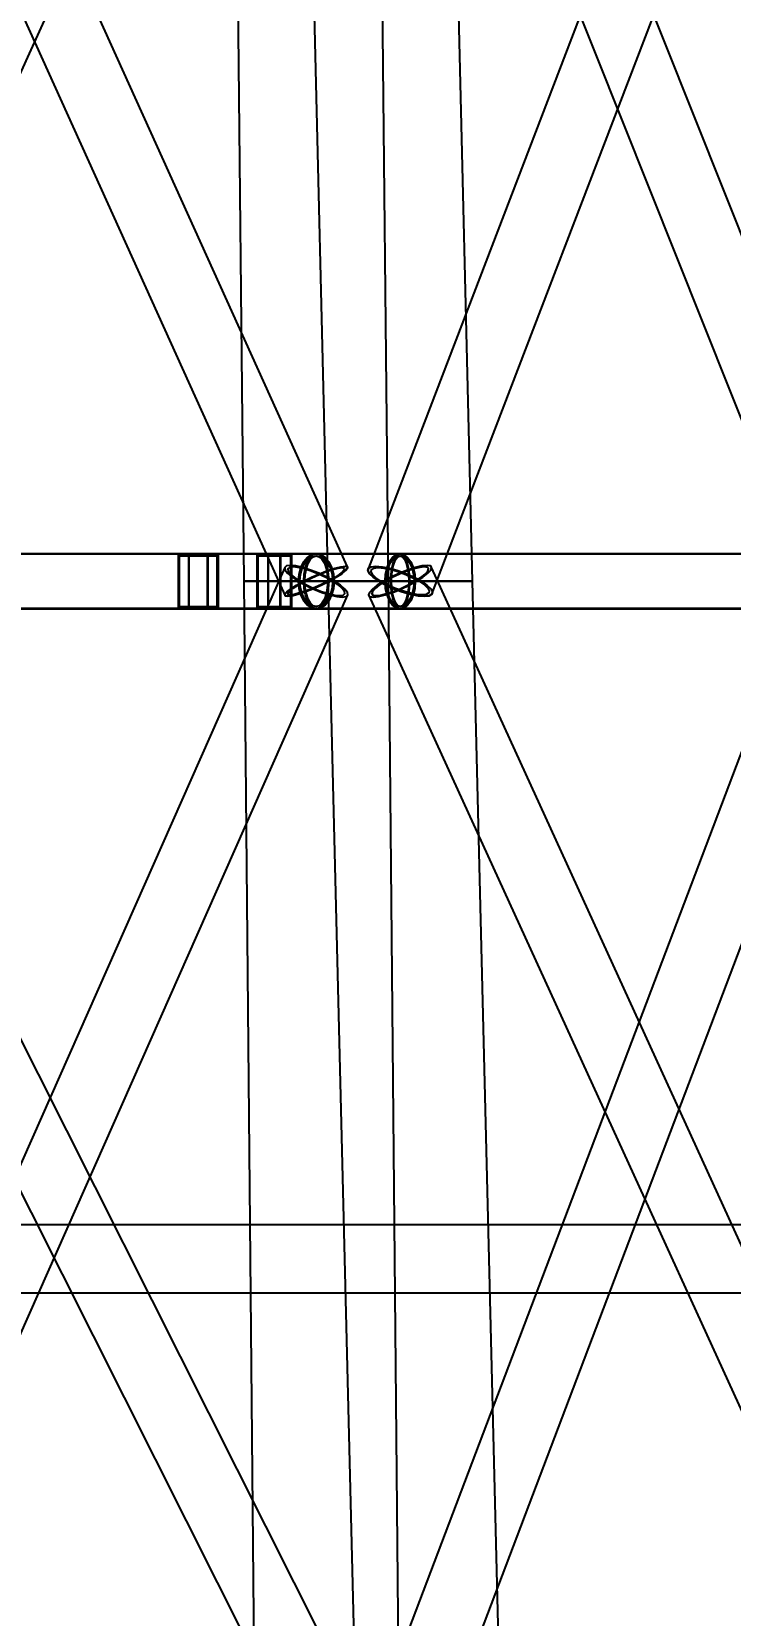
# Model space of a CAD drawing. Header units: millimetres. Extents: x -123812 to 252100, y -3000 to 639000.
# Drawn here: x 7146 to 12295, y 222369 to 234055 of the extents above; entities that cross this region are included whole.
import ezdxf

# ---------------------------------------------------------------- set-up
doc = ezdxf.new("R2010")
doc.units = ezdxf.units.MM
doc.layers.add('D-STR-DIM', color=7, linetype='Continuous', lineweight=13)
doc.layers.add('D-STR-STRC', color=7, linetype='Continuous', lineweight=25)
doc.styles.add('OpenSansCondensed-Light', font='OpenSansCondensed-Light.ttf')
doc.styles.add('TOWER_UNICODE', font='Arial Unicode.ttf')
doc.dimstyles.new('EZDXF', dxfattribs={"dimtxt": 0.25, "dimasz": 0.175, "dimexe": 0.375, "dimexo": 0.125, "dimgap": 0.1, "dimtad": 1, "dimlfac": 100, "dimzin": 12, "dimdsep": 46, "dimtxsty": 'OpenSansCondensed-Light', "dimblk": 'ARCHTICK', "dimcen": 2.5, "dimazin": 3, "dimtfac": 0.5, "dimtmove": 2, "dimatfit": 3})

# ---------------------------------------------------------------- blocks, each defined once
blk = doc.blocks.new('_ARCHTICK')
at = {"color": 0, "linetype": 'BYBLOCK', "const_width": 0.15}
blk.add_lwpolyline([(-0.5, -0.5), (0.5, 0.5)], dxfattribs=at)

msp = doc.modelspace()

# ---------------------------------------------------------------- linework, layer by layer
at = {"layer": 'D-STR-STRC'}
for points in [[(4493.2, 239892.6), (9013.8, 229892.6), (9031, 229888.8), (9062.7, 229892.6), (9106.6, 229903.7), (9159.9, 229921.4), (9218.8, 229944.4), (9279.3, 229971.2), (9337.4, 230000), (9389.1, 230028.8), (9430.8, 230055.6), (9459.7, 230078.6), (9473.9, 230096.3), (9472.3, 230107.4), (4951.6, 240107.4)], [(9392.7, 240108.9), (4854.9, 230108.9), (4851.2, 230097.6), (4863.3, 230079.7), (4890.4, 230056.4), (4930.5, 230029.2), (4981, 230000), (5038.5, 229970.8), (5098.9, 229943.6), (5158.3, 229920.3), (5212.5, 229902.4), (5257.9, 229891.1), (5291.3, 229887.3), (5310.5, 229891.1), (9848.3, 239891.1)], [(8905.3, 239902.4), (12890.7, 229902.4), (12908.7, 229891.1), (12941.5, 229887.3), (12986.7, 229891.1), (13041.4, 229902.4), (13101.7, 229920.3), (13163.6, 229943.6), (13222.9, 229970.8), (13275.4, 230000), (13317.7, 230029.2), (13346.8, 230056.4), (13360.8, 230079.7), (13358.7, 230097.6), (9373.4, 240097.6)], [(13454.1, 240096.3), (9627.2, 230096.3), (9623.2, 230078.6), (9635.4, 230055.6), (9663, 230028.8), (9704.1, 230000), (9755.9, 229971.2), (9814.9, 229944.4), (9877, 229921.4), (9938.1, 229903.7), (9993.9, 229892.6), (10040.6, 229888.8), (10075.2, 229892.6), (10095.1, 229903.7), (13922, 239903.7)], [(5051.6, 219898.6), (9475.9, 229898.6), (9472.9, 229917.2), (9454.2, 229941.5), (9421.2, 229969.7), (9376, 230000), (9321.8, 230030.3), (9262.1, 230058.5), (9201.2, 230082.8), (9143.2, 230101.4), (9091.9, 230113.1), (9051, 230117), (9023.1, 230113.1), (9010.2, 230101.4), (4585.9, 220101.4)], [(4773.7, 229796.8), (9243.1, 229796.8), (9266.8, 229803.7), (9288.9, 229824), (9307.9, 229856.3), (9322.4, 229898.4), (9331.6, 229947.4), (9334.7, 230000), (9331.6, 230052.6), (9322.4, 230101.6), (9307.9, 230143.7), (9288.9, 230176), (9266.8, 230196.3), (9243.1, 230203.2), (4773.7, 230203.2)], [(4855.6, 229886.2), (9880.5, 219886.2), (9891.6, 219882.2), (9917.5, 219886.2), (9956.3, 219898), (10005.4, 219916.7), (10061.5, 219941.1), (10120.7, 219969.5), (10179, 220000), (10232.5, 220030.5), (10277.4, 220058.9), (10310.8, 220083.3), (10330.3, 220102), (10334.6, 220113.8), (5309.8, 230113.8)], [(5082.7, 229796.8), (9861.1, 229796.8), (9879, 229803.7), (9895.6, 229824), (9909.9, 229856.3), (9920.8, 229898.4), (9927.7, 229947.4), (9930.1, 230000), (9927.7, 230052.6), (9920.8, 230101.6), (9909.9, 230143.7), (9895.6, 230176), (9879, 230196.3), (9861.1, 230203.2), (5082.7, 230203.2)], [(9574.5, 219916.7), (13363.8, 229916.7), (13357.9, 229941.1), (13336.2, 229969.5), (13300, 230000), (13251.9, 230030.5), (13195.1, 230058.9), (13133.5, 230083.3), (13071.3, 230102), (13012.8, 230113.8), (12961.9, 230117.8), (12922, 230113.8), (12896, 230102), (12885.6, 230083.3), (9096.3, 220083.3)], [(13124.7, 230203.2), (9243.1, 230203.2), (9209.1, 230196.3), (9177.5, 230176), (9150.4, 230143.7), (9129.5, 230101.6), (9116.5, 230052.6), (9112, 230000), (9116.5, 229947.4), (9129.5, 229898.4), (9150.4, 229856.3), (9177.5, 229824), (9209.1, 229803.7), (9243.1, 229796.8), (13124.7, 229796.8)], [(14658.8, 220101.4), (10093.3, 230101.4), (10083.9, 230113.1), (10059.4, 230117), (10021.3, 230113.1), (9972.3, 230101.4), (9915.8, 230082.8), (9855.5, 230058.5), (9795.6, 230030.3), (9740.2, 230000), (9693, 229969.7), (9657.3, 229941.5), (9635.4, 229917.2), (9629, 229898.6), (14194.5, 219898.6)], [(14051.8, 230203.2), (9861.1, 230203.2), (9832.3, 230196.3), (9805.5, 230176), (9782.5, 230143.7), (9764.8, 230101.6), (9753.7, 230052.6), (9749.9, 230000), (9753.7, 229947.4), (9764.8, 229898.4), (9782.5, 229856.3), (9805.5, 229824), (9832.3, 229803.7), (9861.1, 229796.8), (14051.8, 229796.8)]]:
    msp.add_lwpolyline(points, dxfattribs=at)
for points in [[(8607.2, 240000), (8710, 230000), (9776.1, 230000), (9671.5, 240000)], [(9088.4, 240000), (9328, 230000), (10394.2, 230000), (10152.7, 240000)], [(-70.6, 229800), (8444.2, 229800), (8444.2, 230200), (-70.6, 230200)], [(-44.8, 229800), (8978.4, 229800), (8978.4, 230200), (-44.8, 230200)], [(8227.2, 229800), (14764.9, 229800), (14764.9, 230200), (8227.2, 230200)], [(8227.2, 230200), (8520, 230200), (8520, 229800), (8227.2, 229800)], [(8236, 230188), (8511.2, 230188), (8511.2, 229812), (8236, 229812)], [(8303.1, 230200), (8444.2, 230200), (8444.2, 229800), (8303.1, 229800)], [(8307.3, 230188), (8440, 230188), (8440, 229812), (8307.3, 229812)], [(8806.8, 229800), (15981.5, 229800), (15981.5, 230200), (8806.8, 230200)], [(8806.8, 230200), (9060.4, 230200), (9060.4, 229800), (8806.8, 229800)], [(8814.4, 230188), (9052.7, 230188), (9052.7, 229812), (8814.4, 229812)], [(8888.8, 230200), (8978.4, 230200), (8978.4, 229800), (8888.8, 229800)], [(8891.5, 230188), (8975.7, 230188), (8975.7, 229812), (8891.5, 229812)], [(9110.1, 230000), (9164.4, 229969.7), (9224, 229941.5), (9284.9, 229917.2), (9342.9, 229898.6), (9394.2, 229886.9), (9435.1, 229883), (9463, 229886.9), (9475.9, 229898.6), (9472.9, 229917.2), (9454.2, 229941.5), (9421.2, 229969.7), (9376, 230000), (9321.8, 230030.3), (9262.1, 230058.5), (9201.2, 230082.8), (9143.2, 230101.4), (9091.9, 230113.1), (9051, 230117), (9023.1, 230113.1), (9010.2, 230101.4), (9013.2, 230082.8), (9031.9, 230058.5), (9064.9, 230030.3)], [(9337.4, 230000), (9279.3, 229971.2), (9218.8, 229944.4), (9159.9, 229921.4), (9106.6, 229903.7), (9062.7, 229892.6), (9031, 229888.8), (9013.8, 229892.6), (9012.3, 229903.7), (9026.4, 229921.4), (9055.3, 229944.4), (9097, 229971.2), (9148.7, 230000), (9206.8, 230028.8), (9267.4, 230055.6), (9326.3, 230078.6), (9379.5, 230096.3), (9423.4, 230107.4), (9455.1, 230111.2), (9472.3, 230107.4), (9473.9, 230096.3), (9459.7, 230078.6), (9430.8, 230055.6), (9389.1, 230028.8)], [(9123.2, 230000), (9172.1, 229972.7), (9225.9, 229947.2), (9280.8, 229925.4), (9333.1, 229908.6), (9379.3, 229898.1), (9416.2, 229894.5), (9441.4, 229898.1), (9453, 229908.6), (9450.3, 229925.4), (9433.4, 229947.2), (9403.6, 229972.7), (9362.9, 230000), (9314, 230027.3), (9260.3, 230052.8), (9205.4, 230074.6), (9153, 230091.4), (9106.8, 230101.9), (9069.9, 230105.5), (9044.8, 230101.9), (9033.2, 230091.4), (9035.9, 230074.6), (9052.7, 230052.8), (9082.5, 230027.3)], [(9328.1, 230000), (9275.8, 229974.1), (9221.2, 229949.9), (9168, 229929.1), (9120.1, 229913.2), (9080.4, 229903.2), (9051.9, 229899.7), (9036.4, 229903.2), (9035, 229913.2), (9047.7, 229929.1), (9073.8, 229949.9), (9111.4, 229974.1), (9158, 230000), (9210.4, 230025.9), (9265, 230050.1), (9318.1, 230070.9), (9366.1, 230086.8), (9405.7, 230096.8), (9434.2, 230100.3), (9449.7, 230096.8), (9451.1, 230086.8), (9438.4, 230070.9), (9412.3, 230050.1), (9374.7, 230025.9)], [(9374.1, 230000), (9369.7, 229947.4), (9356.6, 229898.4), (9335.7, 229856.3), (9308.6, 229824), (9277, 229803.7), (9243.1, 229796.8), (9209.1, 229803.7), (9177.5, 229824), (9150.4, 229856.3), (9129.5, 229898.4), (9116.5, 229947.4), (9112, 230000), (9116.5, 230052.6), (9129.5, 230101.6), (9150.4, 230143.7), (9177.5, 230176), (9209.1, 230196.3), (9243.1, 230203.2), (9277, 230196.3), (9308.6, 230176), (9335.7, 230143.7), (9356.6, 230101.6), (9369.7, 230052.6)], [(9363.8, 230000), (9359.7, 229951.5), (9347.6, 229906.4), (9328.4, 229867.6), (9303.4, 229837.9), (9274.3, 229819.2), (9243.1, 229812.8), (9211.8, 229819.2), (9182.7, 229837.9), (9157.7, 229867.6), (9138.5, 229906.4), (9126.4, 229951.5), (9122.3, 230000), (9126.4, 230048.5), (9138.5, 230093.6), (9157.7, 230132.4), (9182.7, 230162.1), (9211.8, 230180.8), (9243.1, 230187.2), (9274.3, 230180.8), (9303.4, 230162.1), (9328.4, 230132.4), (9347.6, 230093.6), (9359.7, 230048.5)], [(9334.7, 230000), (9331.6, 229947.4), (9322.4, 229898.4), (9307.9, 229856.3), (9288.9, 229824), (9266.8, 229803.7), (9243.1, 229796.8), (9219.3, 229803.7), (9197.2, 229824), (9178.3, 229856.3), (9163.7, 229898.4), (9154.5, 229947.4), (9151.4, 230000), (9154.5, 230052.6), (9163.7, 230101.6), (9178.3, 230143.7), (9197.2, 230176), (9219.3, 230196.3), (9243.1, 230203.2), (9266.8, 230196.3), (9288.9, 230176), (9307.9, 230143.7), (9322.4, 230101.6), (9331.6, 230052.6)], [(9327.5, 230000), (9324.6, 229951.5), (9316.2, 229906.4), (9302.8, 229867.6), (9285.3, 229837.9), (9264.9, 229819.2), (9243.1, 229812.8), (9221.2, 229819.2), (9200.8, 229837.9), (9183.4, 229867.6), (9169.9, 229906.4), (9161.5, 229951.5), (9158.6, 230000), (9161.5, 230048.5), (9169.9, 230093.6), (9183.4, 230132.4), (9200.8, 230162.1), (9221.2, 230180.8), (9243.1, 230187.2), (9264.9, 230180.8), (9285.3, 230162.1), (9302.8, 230132.4), (9316.2, 230093.6), (9324.6, 230048.5)], [(10018.2, 230000), (10059.3, 229971.2), (10086.9, 229944.4), (10099.1, 229921.4), (10095.1, 229903.7), (10075.2, 229892.6), (10040.6, 229888.8), (9993.9, 229892.6), (9938.1, 229903.7), (9877, 229921.4), (9814.9, 229944.4), (9755.9, 229971.2), (9704.1, 230000), (9663, 230028.8), (9635.4, 230055.6), (9623.2, 230078.6), (9627.2, 230096.3), (9647.1, 230107.4), (9681.7, 230111.2), (9728.4, 230107.4), (9784.2, 230096.3), (9845.3, 230078.6), (9907.4, 230055.6), (9966.4, 230028.8)], [(9740.2, 230000), (9693, 229969.7), (9657.3, 229941.5), (9635.4, 229917.2), (9629, 229898.6), (9638.4, 229886.9), (9662.9, 229883), (9701, 229886.9), (9750, 229898.6), (9806.5, 229917.2), (9866.8, 229941.5), (9926.7, 229969.7), (9982.1, 230000), (10029.3, 230030.3), (10065, 230058.5), (10086.8, 230082.8), (10093.3, 230101.4), (10083.9, 230113.1), (10059.4, 230117), (10021.3, 230113.1), (9972.3, 230101.4), (9915.8, 230082.8), (9855.5, 230058.5), (9795.6, 230030.3)], [(10002.7, 230000), (10039.8, 229974.1), (10064.7, 229949.9), (10075.7, 229929.1), (10072.1, 229913.2), (10054.1, 229903.2), (10023, 229899.7), (9980.8, 229903.2), (9930.5, 229913.2), (9875.4, 229929.1), (9819.4, 229949.9), (9766.3, 229974.1), (9719.5, 230000), (9682.5, 230025.9), (9657.6, 230050.1), (9646.6, 230070.9), (9650.2, 230086.8), (9668.2, 230096.8), (9699.3, 230100.3), (9741.5, 230096.8), (9791.8, 230086.8), (9846.8, 230070.9), (9902.8, 230050.1), (9956, 230025.9)], [(9752.1, 230000), (9709.5, 229972.7), (9677.3, 229947.2), (9657.7, 229925.4), (9651.8, 229908.6), (9660.3, 229898.1), (9682.4, 229894.5), (9716.7, 229898.1), (9760.9, 229908.6), (9811.9, 229925.4), (9866.2, 229947.2), (9920.2, 229972.7), (9970.2, 230000), (10012.7, 230027.3), (10044.9, 230052.8), (10064.6, 230074.6), (10070.4, 230091.4), (10062, 230101.9), (10039.8, 230105.5), (10005.5, 230101.9), (9961.4, 230091.4), (9910.4, 230074.6), (9856, 230052.8), (9802, 230027.3)], [(9972.4, 230000), (9968.6, 229947.4), (9957.5, 229898.4), (9939.8, 229856.3), (9916.8, 229824), (9889.9, 229803.7), (9861.1, 229796.8), (9832.3, 229803.7), (9805.5, 229824), (9782.5, 229856.3), (9764.8, 229898.4), (9753.7, 229947.4), (9749.9, 230000), (9753.7, 230052.6), (9764.8, 230101.6), (9782.5, 230143.7), (9805.5, 230176), (9832.3, 230196.3), (9861.1, 230203.2), (9889.9, 230196.3), (9916.8, 230176), (9939.8, 230143.7), (9957.5, 230101.6), (9968.6, 230052.6)], [(9963.6, 230000), (9960.1, 229951.5), (9949.9, 229906.4), (9933.6, 229867.6), (9912.4, 229837.9), (9887.7, 229819.2), (9861.1, 229812.8), (9834.6, 229819.2), (9809.9, 229837.9), (9788.7, 229867.6), (9772.4, 229906.4), (9762.1, 229951.5), (9758.7, 230000), (9762.1, 230048.5), (9772.4, 230093.6), (9788.7, 230132.4), (9809.9, 230162.1), (9834.6, 230180.8), (9861.1, 230187.2), (9887.7, 230180.8), (9912.4, 230162.1), (9933.6, 230132.4), (9949.9, 230093.6), (9960.1, 230048.5)], [(9930.1, 230000), (9927.7, 229947.4), (9920.8, 229898.4), (9909.9, 229856.3), (9895.6, 229824), (9879, 229803.7), (9861.1, 229796.8), (9843.3, 229803.7), (9826.7, 229824), (9812.4, 229856.3), (9801.4, 229898.4), (9794.5, 229947.4), (9792.2, 230000), (9794.5, 230052.6), (9801.4, 230101.6), (9812.4, 230143.7), (9826.7, 230176), (9843.3, 230196.3), (9861.1, 230203.2), (9879, 230196.3), (9895.6, 230176), (9909.9, 230143.7), (9920.8, 230101.6), (9927.7, 230052.6)], [(9924.6, 230000), (9922.5, 229951.5), (9916.1, 229906.4), (9906, 229867.6), (9892.9, 229837.9), (9877.6, 229819.2), (9861.1, 229812.8), (9844.7, 229819.2), (9829.4, 229837.9), (9816.2, 229867.6), (9806.1, 229906.4), (9799.8, 229951.5), (9797.6, 230000), (9799.8, 230048.5), (9806.1, 230093.6), (9816.2, 230132.4), (9829.4, 230162.1), (9844.7, 230180.8), (9861.1, 230187.2), (9877.6, 230180.8), (9892.9, 230162.1), (9906, 230132.4), (9916.1, 230093.6), (9922.5, 230048.5)], [(8710, 230000), (8801.4, 220000), (9869.5, 220000), (9776.1, 230000)], [(9776.1, 230000), (9758, 230000), (9704.7, 230000), (9620, 230000), (9509.6, 230000), (9381, 230000), (9243.1, 230000), (9105.1, 230000), (8976.5, 230000), (8866.1, 230000), (8781.4, 230000), (8728.1, 230000), (8710, 230000), (8728.1, 230000), (8781.4, 230000), (8866.1, 230000), (8976.5, 230000), (9105.1, 230000), (9243.1, 230000), (9381, 230000), (9509.6, 230000), (9620, 230000), (9704.7, 230000), (9758, 230000)], [(9328, 230000), (9573.5, 220000), (10641.6, 220000), (10394.2, 230000)], [(10394.2, 230000), (10376.1, 230000), (10322.8, 230000), (10238.1, 230000), (10127.7, 230000), (9999.1, 230000), (9861.1, 230000), (9723.2, 230000), (9594.6, 230000), (9484.2, 230000), (9399.5, 230000), (9346.2, 230000), (9328, 230000), (9346.2, 230000), (9399.5, 230000), (9484.2, 230000), (9594.6, 230000), (9723.2, 230000), (9861.1, 230000), (9999.1, 230000), (10127.7, 230000), (10238.1, 230000), (10322.8, 230000), (10376.1, 230000)], [(5244.4, 224750), (16224.7, 224750), (16224.7, 225250), (5244.4, 225250)], [(5244.4, 224750), (14834.5, 224750), (14834.5, 225250), (5244.4, 225250)]]:
    msp.add_lwpolyline(points, close=True, dxfattribs=at)

# ---------------------------------------------------------------- dimensions: what is measured, and where the dimension line sits
at = {"layer": 'D-STR-DIM'}
for base, p2 in [((187000, 0), (0, 450000)), ((250000, 0), (0, 375000)), ((124000, 0), (0, 350000))]:
    msp.add_linear_dim(base=base, p1=(0, 0), p2=p2, angle=90, dimstyle='EZDXF', override={"dimtxt": 8400, "dimasz": 3750, "dimexe": 2100, "dimexo": 1800, "dimgap": 2100, "dimtad": 1, "dimdec": 0, "dimlfac": 1, "dimlunit": 2, "dimtxsty": 'TOWER_UNICODE', "dimclrd": 7, "dimclre": 7, "dimclrt": 7}, dxfattribs=at).render()

doc.saveas('drawing.dxf')
